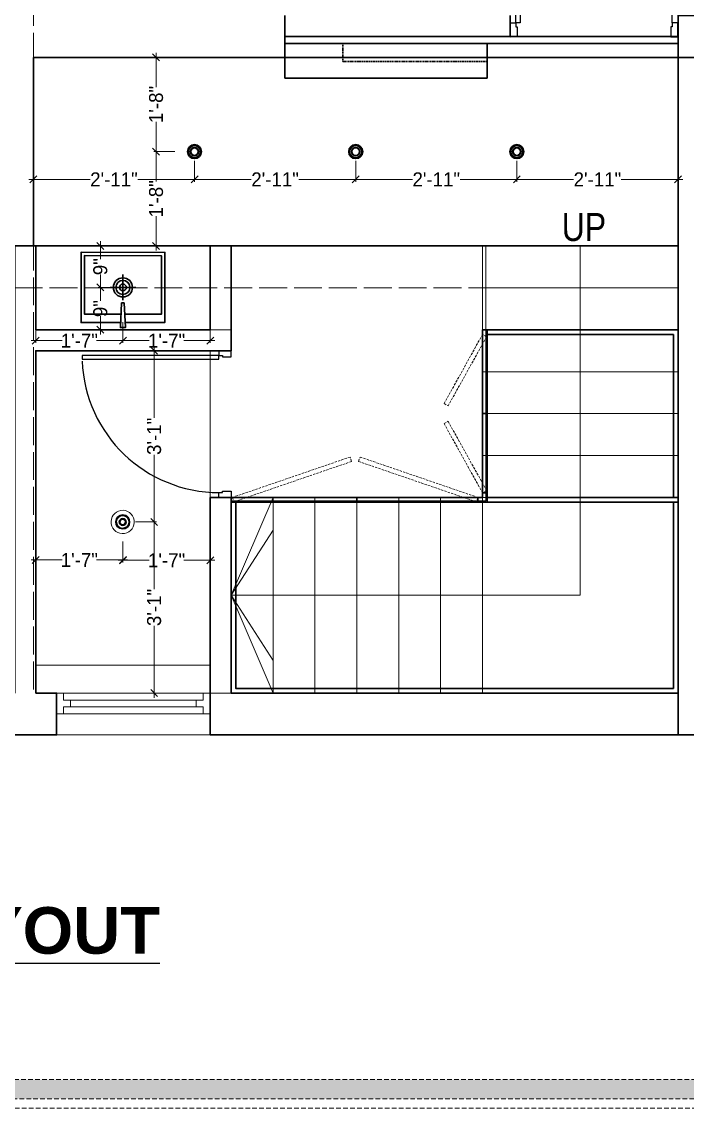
# Model space of a CAD drawing. Header units: millimetres. Extents: x 35877 to 3066687, y -650199 to -40525.
# Drawn here: x 148588.2 to 148731.1, y -181276.2 to -181042.9 of the extents above; entities that cross this region are included whole.
import ezdxf

# ---------------------------------------------------------------- set-up
doc = ezdxf.new("R2010")
doc.units = ezdxf.units.MM
doc.header["$MEASUREMENT"] = 0
doc.header["$PDMODE"] = 35
for name, pattern in [('00 . GROUND FLOOR$0$DASHED', [0.75, 0.5, -0.25]), ('ACAD_ISO02W100', [15, 12, -3]), ('DASHED', [0.75, 0.5, -0.25]), ('DASHED2', [0.375, 0.25, -0.125]), ('DASHEDX2', [1.5, 1, -0.5])]:
    doc.linetypes.add(name, pattern=pattern)
doc.layers.get('Defpoints').update_dxf_attribs({"color": 220})
for name, color, linetype in [('AR DOOR', 40, 'Continuous'), ('AR ELE-5', 134, 'Continuous'), ('GROUND FLOOR  ( Text )', 251, 'Continuous')]:
    doc.layers.add(name, color=color, linetype=linetype)
for name, color, linetype, lineweight in [('COLUMN', 1, 'Continuous', 30), ('Dimension', 10, 'DASHEDX2', 20), ('Electrical', 84, 'Continuous', 30), ('FURNITURE', 32, 'Continuous', 9), ('furniture dimensions', 1, 'DASHED', 0), ('GROUND FLOOR', 7, 'Continuous', 9), ('GROUND FLOOR  ( PLINE )', 251, 'Continuous', 30), ('GROUND FLOOR ( DW_RAIL )', 7, 'Continuous', 9), ('GROUND FLOOR ( STAIR )', 251, 'Continuous', 9), ('Labelling', 1, 'Continuous', 25), ('NAME PLATE', 7, 'Continuous', 25), ('wall', 7, 'Continuous', 30)]:
    doc.layers.add(name, color=color, linetype=linetype, lineweight=lineweight)
doc.styles.add('Arial', font='arial.ttf')
doc.styles.add('century g', font='GOTHIC.TTF')
doc.styles.add("Cn_BT_0'-0", font='swissc.ttf')
doc.dimstyles.new('Archana', dxfattribs={"dimtxt": 2, "dimasz": 0.75, "dimexe": 0.5, "dimexo": 0.5, "dimgap": 0, "dimtad": 0, "dimzin": 0, "dimdsep": 46, "dimlunit": 4, "dimtxsty": 'century g', "dimblk": 'OBLIQUE', "dimcen": 0, "dimdle": 1, "dimclrd": 256, "dimclre": 256, "dimclrt": 256, "dimadec": 0, "dimazin": 0, "dimtfac": 1, "dimtofl": 0, "dimtmove": 1, "dimatfit": 3, "dimfxl": 1, "dimfxlon": 1, "dimtolj": 1, "dimtzin": 0, "dimlwd": -1, "dimlwe": -1, "dimarcsym": 0})

# ---------------------------------------------------------------- blocks, each defined once
blk = doc.blocks.new('*U18')
for points in [[(0, 0), (0, 1120), (-30, 1120), (-30, 0)], [(40, 0), (0, 0), (0, -30), (-10, -30), (-10, -100), (40, -100)], [(-1160, 0), (-1120, 0), (-1120, -30), (-1110, -30), (-1110, -100), (-1160, -100)]]:
    blk.add_lwpolyline(points, close=True)
at = {"layer": 'AR ELE-5', "linetype": 'ByBlock', "ltscale": 15}
blk.add_arc((1.6, -0.7), 1121.6, 92.37301, 179.96526, dxfattribs=at)
blk = doc.blocks.new('*U20')
for points in [[(0, 0), (0, 1120), (30, 1120), (30, 0)], [(-40, 0), (0, 0), (0, -30), (10, -30), (10, -100), (-40, -100)], [(1160, 0), (1120, 0), (1120, -30), (1110, -30), (1110, -100), (1160, -100)]]:
    blk.add_lwpolyline(points, close=True)
at = {"layer": 'AR ELE-5', "linetype": 'ByBlock', "ltscale": 15}
blk.add_arc((-1.6, -0.7), 1121.6, 0.03474, 87.62699, dxfattribs=at)
blk = doc.blocks.new('_Oblique')
at = {"layer": 'wall', "color": 0, "lineweight": -2}
blk.add_line((-0.5, -0.5), (0.5, 0.5), dxfattribs=at)
blk = doc.blocks.new('*D534')
at = {"layer": 'Defpoints', "color": 0, "linetype": 'Continuous', "lineweight": 0, "transparency": 16777216}
for p in [(148625.28, -181070.76, -0.01), (148590.66, -181077.9, -0.01), (148625.28, -181076.71)]:
    blk.add_point(p, dxfattribs=at)
at = {"layer": 'furniture dimensions', "color": 5, "linetype": 'Continuous', "transparency": 16777216}
for p, q in [((148625.28, -181072.71), (148625.28, -181077.21)), ((148589.66, -181076.71), (148602.85, -181076.71)), ((148626.28, -181076.71), (148613.08, -181076.71))]:
    blk.add_line(p, q, dxfattribs=at)
at = {"layer": 'furniture dimensions', "color": 5, "linetype": 'ByBlock', "transparency": 16777216}
blk.add_line((148590.66, -181077.4), (148590.66, -181076.21), dxfattribs=at)
at = {"layer": 'furniture dimensions', "color": 5, "linetype": 'Continuous', "transparency": 16777216, "xscale": 1.5, "yscale": 1.5, "zscale": 1.5, "rotation": 180}
blk.add_blockref('_Oblique', (148590.66, -181076.71), dxfattribs=at)
at = {"layer": 'furniture dimensions', "color": 5, "linetype": 'Continuous', "transparency": 16777216, "xscale": 1.5, "yscale": 1.5, "zscale": 1.5}
blk.add_blockref('_Oblique', (148625.28, -181076.71), dxfattribs=at)
at = {"layer": 'furniture dimensions', "linetype": 'Continuous', "lineweight": 0, "transparency": 16777216, "insert": (148607.97, -181076.71), "char_height": 3, "attachment_point": 5, "style": 'century g'}
blk.add_mtext('\\A1;2\'-11"', dxfattribs=at)
blk = doc.blocks.new('*D535')
at = {"layer": 'Defpoints', "color": 0, "linetype": 'Continuous', "lineweight": 0, "transparency": 16777216}
for p in [(148625.28, -181070.76, -0.01), (148659.91, -181070.76, -0.01), (148659.91, -181076.71)]:
    blk.add_point(p, dxfattribs=at)
at = {"layer": 'furniture dimensions', "color": 5, "linetype": 'ByBlock', "transparency": 16777216}
blk.add_line((148625.28, -181072.71), (148625.28, -181077.21), dxfattribs=at)
at = {"layer": 'furniture dimensions', "color": 5, "linetype": 'Continuous', "transparency": 16777216}
for p, q in [((148659.91, -181072.71), (148659.91, -181077.21)), ((148624.28, -181076.71), (148637.48, -181076.71)), ((148660.91, -181076.71), (148647.71, -181076.71))]:
    blk.add_line(p, q, dxfattribs=at)
at = {"layer": 'furniture dimensions', "color": 5, "linetype": 'Continuous', "transparency": 16777216, "xscale": 1.5, "yscale": 1.5, "zscale": 1.5, "rotation": 180}
blk.add_blockref('_Oblique', (148625.28, -181076.71), dxfattribs=at)
at = {"layer": 'furniture dimensions', "color": 5, "linetype": 'Continuous', "transparency": 16777216, "xscale": 1.5, "yscale": 1.5, "zscale": 1.5}
blk.add_blockref('_Oblique', (148659.91, -181076.71), dxfattribs=at)
at = {"layer": 'furniture dimensions', "linetype": 'Continuous', "lineweight": 0, "transparency": 16777216, "insert": (148642.59, -181076.71), "char_height": 3, "attachment_point": 5, "style": 'century g'}
blk.add_mtext('\\A1;2\'-11"', dxfattribs=at)
blk = doc.blocks.new('*D536')
at = {"layer": 'Defpoints', "color": 0, "linetype": 'Continuous', "lineweight": 0, "transparency": 16777216}
for p in [(148659.91, -181070.76, -0.01), (148694.53, -181070.76, -0.01), (148694.53, -181076.71)]:
    blk.add_point(p, dxfattribs=at)
at = {"layer": 'furniture dimensions', "color": 5, "linetype": 'ByBlock', "transparency": 16777216}
blk.add_line((148659.91, -181072.71), (148659.91, -181077.21), dxfattribs=at)
at = {"layer": 'furniture dimensions', "color": 5, "linetype": 'Continuous', "transparency": 16777216}
for p, q in [((148694.53, -181072.71), (148694.53, -181077.21)), ((148658.91, -181076.71), (148672.1, -181076.71)), ((148695.53, -181076.71), (148682.33, -181076.71))]:
    blk.add_line(p, q, dxfattribs=at)
at = {"layer": 'furniture dimensions', "color": 5, "linetype": 'Continuous', "transparency": 16777216, "xscale": 1.5, "yscale": 1.5, "zscale": 1.5, "rotation": 180}
blk.add_blockref('_Oblique', (148659.91, -181076.71), dxfattribs=at)
at = {"layer": 'furniture dimensions', "color": 5, "linetype": 'Continuous', "transparency": 16777216, "xscale": 1.5, "yscale": 1.5, "zscale": 1.5}
blk.add_blockref('_Oblique', (148694.53, -181076.71), dxfattribs=at)
at = {"layer": 'furniture dimensions', "linetype": 'Continuous', "lineweight": 0, "transparency": 16777216, "insert": (148677.22, -181076.71), "char_height": 3, "attachment_point": 5, "style": 'century g'}
blk.add_mtext('\\A1;2\'-11"', dxfattribs=at)
blk = doc.blocks.new('*D537')
at = {"layer": 'Defpoints', "color": 0, "linetype": 'Continuous', "lineweight": 0, "transparency": 16777216}
for p in [(148694.53, -181070.76, -0.01), (148729.16, -181070.76, -0.01), (148729.16, -181076.71)]:
    blk.add_point(p, dxfattribs=at)
at = {"layer": 'furniture dimensions', "color": 5, "linetype": 'ByBlock', "transparency": 16777216}
blk.add_line((148694.53, -181072.71), (148694.53, -181077.21), dxfattribs=at)
at = {"layer": 'furniture dimensions', "color": 5, "linetype": 'Continuous', "transparency": 16777216}
for p, q in [((148729.16, -181072.71), (148729.16, -181077.21)), ((148693.53, -181076.71), (148706.73, -181076.71)), ((148730.16, -181076.71), (148716.96, -181076.71))]:
    blk.add_line(p, q, dxfattribs=at)
at = {"layer": 'furniture dimensions', "color": 5, "linetype": 'Continuous', "transparency": 16777216, "xscale": 1.5, "yscale": 1.5, "zscale": 1.5, "rotation": 180}
blk.add_blockref('_Oblique', (148694.53, -181076.71), dxfattribs=at)
at = {"layer": 'furniture dimensions', "color": 5, "linetype": 'Continuous', "transparency": 16777216, "xscale": 1.5, "yscale": 1.5, "zscale": 1.5}
blk.add_blockref('_Oblique', (148729.16, -181076.71), dxfattribs=at)
at = {"layer": 'furniture dimensions', "linetype": 'Continuous', "lineweight": 0, "transparency": 16777216, "insert": (148711.84, -181076.71), "char_height": 3, "attachment_point": 5, "style": 'century g'}
blk.add_mtext('\\A1;2\'-11"', dxfattribs=at)
blk = doc.blocks.new('*D538')
at = {"layer": 'Defpoints', "color": 0, "linetype": 'Continuous', "lineweight": 0, "transparency": 16777216}
for p in [(148609.9, -181099.91, -0.01), (148605.05, -181109.01), (148609.9, -181109.01, -0.01)]:
    blk.add_point(p, dxfattribs=at)
at = {"layer": 'furniture dimensions', "color": 5, "linetype": 'Continuous', "transparency": 16777216}
for p, q in [((148605.05, -181098.91), (148605.05, -181102.81)), ((148605.05, -181110.01), (148605.05, -181106.11)), ((148609.05, -181109.01), (148604.55, -181109.01))]:
    blk.add_line(p, q, dxfattribs=at)
at = {"layer": 'furniture dimensions', "color": 5, "linetype": 'ByBlock', "transparency": 16777216}
blk.add_line((148609.05, -181099.91), (148604.55, -181099.91), dxfattribs=at)
at = {"layer": 'furniture dimensions', "color": 5, "linetype": 'Continuous', "transparency": 16777216, "xscale": 1.5, "yscale": 1.5, "zscale": 1.5}
for p, rotation in [((148605.05, -181099.91), 90), ((148605.05, -181109.01), 270)]:
    blk.add_blockref('_Oblique', p, dxfattribs=dict(at, rotation=rotation))
at = {"layer": 'furniture dimensions', "linetype": 'Continuous', "lineweight": 0, "transparency": 16777216, "insert": (148605.05, -181104.46), "char_height": 3, "attachment_point": 5, "rotation": 90, "style": 'century g'}
blk.add_mtext('\\A1;9"', dxfattribs=at)
blk = doc.blocks.new('*D539')
at = {"layer": 'Defpoints', "color": 0, "linetype": 'Continuous', "lineweight": 0, "transparency": 16777216}
for p in [(148605.05, -181091.01), (148609.91, -181091.01, -0.01), (148609.9, -181099.91, -0.01)]:
    blk.add_point(p, dxfattribs=at)
at = {"layer": 'furniture dimensions', "color": 5, "linetype": 'Continuous', "transparency": 16777216}
for p, q in [((148605.05, -181090.01), (148605.05, -181093.81)), ((148609.05, -181091.01), (148604.55, -181091.01)), ((148605.05, -181100.91), (148605.05, -181097.11))]:
    blk.add_line(p, q, dxfattribs=at)
at = {"layer": 'furniture dimensions', "color": 5, "linetype": 'ByBlock', "transparency": 16777216}
blk.add_line((148609.05, -181099.91), (148604.55, -181099.91), dxfattribs=at)
at = {"layer": 'furniture dimensions', "color": 5, "linetype": 'Continuous', "transparency": 16777216, "xscale": 1.5, "yscale": 1.5, "zscale": 1.5}
for p, rotation in [((148605.05, -181091.01), 90), ((148605.05, -181099.91), 270)]:
    blk.add_blockref('_Oblique', p, dxfattribs=dict(at, rotation=rotation))
at = {"layer": 'furniture dimensions', "linetype": 'Continuous', "lineweight": 0, "transparency": 16777216, "insert": (148605.05, -181095.46), "char_height": 3, "attachment_point": 5, "rotation": 90, "style": 'century g'}
blk.add_mtext('\\A1;9"', dxfattribs=at)
blk = doc.blocks.new('*D540')
at = {"layer": 'Defpoints', "color": 0, "linetype": 'Continuous', "lineweight": 0, "transparency": 16777216}
for p in [(148617.03, -181050.51), (148621.78, -181050.51, -0.01), (148625.28, -181070.76, -0.01)]:
    blk.add_point(p, dxfattribs=at)
at = {"layer": 'furniture dimensions', "color": 5, "linetype": 'Continuous', "transparency": 16777216}
for p, q in [((148621.03, -181050.51), (148616.53, -181050.51)), ((148617.03, -181049.51), (148617.03, -181056.91)), ((148617.03, -181071.76), (148617.03, -181064.36))]:
    blk.add_line(p, q, dxfattribs=at)
at = {"layer": 'furniture dimensions', "color": 5, "linetype": 'ByBlock', "transparency": 16777216}
blk.add_line((148621.03, -181070.76), (148616.53, -181070.76), dxfattribs=at)
at = {"layer": 'furniture dimensions', "color": 5, "linetype": 'Continuous', "transparency": 16777216, "xscale": 1.5, "yscale": 1.5, "zscale": 1.5}
for p, rotation in [((148617.03, -181050.51), 90), ((148617.03, -181070.76), 270)]:
    blk.add_blockref('_Oblique', p, dxfattribs=dict(at, rotation=rotation))
at = {"layer": 'furniture dimensions', "linetype": 'Continuous', "lineweight": 0, "transparency": 16777216, "insert": (148617.03, -181060.63), "char_height": 3, "attachment_point": 5, "rotation": 90, "style": 'century g'}
blk.add_mtext('\\A1;1\'-8"', dxfattribs=at)
blk = doc.blocks.new('*D541')
at = {"layer": 'Defpoints', "color": 0, "linetype": 'Continuous', "lineweight": 0, "transparency": 16777216}
for p in [(148625.28, -181070.76, -0.01), (148617.03, -181091.01), (148621.78, -181091.01, -0.01)]:
    blk.add_point(p, dxfattribs=at)
at = {"layer": 'furniture dimensions', "color": 5, "linetype": 'ByBlock', "transparency": 16777216}
blk.add_line((148621.03, -181070.76), (148616.53, -181070.76), dxfattribs=at)
at = {"layer": 'furniture dimensions', "color": 5, "linetype": 'Continuous', "transparency": 16777216}
for p, q in [((148617.03, -181069.76), (148617.03, -181077.16)), ((148617.03, -181092.01), (148617.03, -181084.61)), ((148621.03, -181091.01), (148616.53, -181091.01))]:
    blk.add_line(p, q, dxfattribs=at)
at = {"layer": 'furniture dimensions', "color": 5, "linetype": 'Continuous', "transparency": 16777216, "xscale": 1.5, "yscale": 1.5, "zscale": 1.5}
for p, rotation in [((148617.03, -181070.76), 90), ((148617.03, -181091.01), 270)]:
    blk.add_blockref('_Oblique', p, dxfattribs=dict(at, rotation=rotation))
at = {"layer": 'furniture dimensions', "linetype": 'Continuous', "lineweight": 0, "transparency": 16777216, "insert": (148617.03, -181080.88), "char_height": 3, "attachment_point": 5, "rotation": 90, "style": 'century g'}
blk.add_mtext('\\A1;1\'-8"', dxfattribs=at)
blk = doc.blocks.new('*D565')
at = {"layer": 'Defpoints', "color": 0, "linetype": 'Continuous', "lineweight": 0, "transparency": 16777216}
for p in [(148609.9, -181099.91), (148628.66, -181099.91), (148628.66, -181111.34)]:
    blk.add_point(p, dxfattribs=at)
at = {"layer": 'furniture dimensions', "color": 5, "linetype": 'ByBlock', "transparency": 16777216}
blk.add_line((148609.9, -181107.34), (148609.9, -181111.84), dxfattribs=at)
at = {"layer": 'furniture dimensions', "color": 5, "linetype": 'Continuous', "transparency": 16777216}
for p, q in [((148628.66, -181107.34), (148628.66, -181111.84)), ((148608.9, -181111.34), (148615.56, -181111.34)), ((148629.66, -181111.34), (148623, -181111.34))]:
    blk.add_line(p, q, dxfattribs=at)
at = {"layer": 'furniture dimensions', "color": 5, "linetype": 'Continuous', "transparency": 16777216, "xscale": 1.5, "yscale": 1.5, "zscale": 1.5, "rotation": 180}
blk.add_blockref('_Oblique', (148609.9, -181111.34), dxfattribs=at)
at = {"layer": 'furniture dimensions', "color": 5, "linetype": 'Continuous', "transparency": 16777216, "xscale": 1.5, "yscale": 1.5, "zscale": 1.5}
blk.add_blockref('_Oblique', (148628.66, -181111.34), dxfattribs=at)
at = {"layer": 'furniture dimensions', "linetype": 'Continuous', "lineweight": 0, "transparency": 16777216, "insert": (148619.28, -181111.34), "char_height": 3, "attachment_point": 5, "style": 'century g'}
blk.add_mtext('\\A1;1\'-7"', dxfattribs=at)
blk = doc.blocks.new('*D566')
at = {"layer": 'Defpoints', "color": 0, "linetype": 'Continuous', "lineweight": 0, "transparency": 16777216}
for p in [(148591.16, -181100.01), (148609.9, -181099.91), (148591.16, -181111.34)]:
    blk.add_point(p, dxfattribs=at)
at = {"layer": 'furniture dimensions', "color": 5, "linetype": 'Continuous', "transparency": 16777216}
for p, q in [((148591.16, -181107.34), (148591.16, -181111.84)), ((148590.16, -181111.34), (148596.81, -181111.34)), ((148610.9, -181111.34), (148604.25, -181111.34))]:
    blk.add_line(p, q, dxfattribs=at)
at = {"layer": 'furniture dimensions', "color": 5, "linetype": 'ByBlock', "transparency": 16777216}
blk.add_line((148609.9, -181107.34), (148609.9, -181111.84), dxfattribs=at)
at = {"layer": 'furniture dimensions', "color": 5, "linetype": 'Continuous', "transparency": 16777216, "xscale": 1.5, "yscale": 1.5, "zscale": 1.5, "rotation": 180}
blk.add_blockref('_Oblique', (148591.16, -181111.34), dxfattribs=at)
at = {"layer": 'furniture dimensions', "color": 5, "linetype": 'Continuous', "transparency": 16777216, "xscale": 1.5, "yscale": 1.5, "zscale": 1.5}
blk.add_blockref('_Oblique', (148609.9, -181111.34), dxfattribs=at)
at = {"layer": 'furniture dimensions', "linetype": 'Continuous', "lineweight": 0, "transparency": 16777216, "insert": (148600.53, -181111.34), "char_height": 3, "attachment_point": 5, "style": 'century g'}
blk.add_mtext('\\A1;1\'-7"', dxfattribs=at)
blk = doc.blocks.new('*D994')
at = {"layer": 'Defpoints', "color": 0, "linetype": 'Continuous', "lineweight": 0, "transparency": 16777216}
for p in [(148609.91, -181151.01), (148628.66, -181151.01), (148628.66, -181158.51)]:
    blk.add_point(p, dxfattribs=at)
at = {"layer": 'furniture dimensions', "color": 5, "linetype": 'ByBlock', "transparency": 16777216}
blk.add_line((148609.91, -181154.51), (148609.91, -181159.01), dxfattribs=at)
at = {"layer": 'furniture dimensions', "color": 5, "linetype": 'Continuous', "transparency": 16777216}
for p, q in [((148628.66, -181154.51), (148628.66, -181159.01)), ((148608.91, -181158.51), (148615.56, -181158.51)), ((148629.66, -181158.51), (148623, -181158.51))]:
    blk.add_line(p, q, dxfattribs=at)
at = {"layer": 'furniture dimensions', "color": 5, "linetype": 'Continuous', "transparency": 16777216, "xscale": 1.5, "yscale": 1.5, "zscale": 1.5, "rotation": 180}
blk.add_blockref('_Oblique', (148609.91, -181158.51), dxfattribs=at)
at = {"layer": 'furniture dimensions', "color": 5, "linetype": 'Continuous', "transparency": 16777216, "xscale": 1.5, "yscale": 1.5, "zscale": 1.5}
blk.add_blockref('_Oblique', (148628.66, -181158.51), dxfattribs=at)
at = {"layer": 'furniture dimensions', "linetype": 'Continuous', "lineweight": 0, "transparency": 16777216, "insert": (148619.28, -181158.51), "char_height": 3, "attachment_point": 5, "style": 'century g'}
blk.add_mtext('\\A1;1\'-7"', dxfattribs=at)
blk = doc.blocks.new('*D995')
at = {"layer": 'Defpoints', "color": 0, "linetype": 'Continuous', "lineweight": 0, "transparency": 16777216}
for p in [(148591.16, -181151.01), (148609.91, -181151.01), (148591.16, -181158.44)]:
    blk.add_point(p, dxfattribs=at)
at = {"layer": 'furniture dimensions', "color": 5, "linetype": 'Continuous', "transparency": 16777216}
for p, q in [((148591.16, -181154.44), (148591.16, -181158.94)), ((148590.16, -181158.44), (148596.81, -181158.44)), ((148610.91, -181158.44), (148604.25, -181158.44))]:
    blk.add_line(p, q, dxfattribs=at)
at = {"layer": 'furniture dimensions', "color": 5, "linetype": 'ByBlock', "transparency": 16777216}
blk.add_line((148609.91, -181154.44), (148609.91, -181158.94), dxfattribs=at)
at = {"layer": 'furniture dimensions', "color": 5, "linetype": 'Continuous', "transparency": 16777216, "xscale": 1.5, "yscale": 1.5, "zscale": 1.5, "rotation": 180}
blk.add_blockref('_Oblique', (148591.16, -181158.44), dxfattribs=at)
at = {"layer": 'furniture dimensions', "color": 5, "linetype": 'Continuous', "transparency": 16777216, "xscale": 1.5, "yscale": 1.5, "zscale": 1.5}
blk.add_blockref('_Oblique', (148609.91, -181158.44), dxfattribs=at)
at = {"layer": 'furniture dimensions', "linetype": 'Continuous', "lineweight": 0, "transparency": 16777216, "insert": (148600.53, -181158.44), "char_height": 3, "attachment_point": 5, "style": 'century g'}
blk.add_mtext('\\A1;1\'-7"', dxfattribs=at)
blk = doc.blocks.new('*D996')
at = {"layer": 'Defpoints', "color": 0, "linetype": 'Continuous', "lineweight": 0, "transparency": 16777216}
for p in [(148609.91, -181113.51), (148616.61, -181113.51), (148609.85, -181150.28)]:
    blk.add_point(p, dxfattribs=at)
at = {"layer": 'furniture dimensions', "color": 5, "linetype": 'Continuous', "transparency": 16777216}
for p, q in [((148612.61, -181113.51), (148617.11, -181113.51)), ((148616.61, -181112.51), (148616.61, -181127.95)), ((148616.61, -181151.28), (148616.61, -181135.84))]:
    blk.add_line(p, q, dxfattribs=at)
at = {"layer": 'furniture dimensions', "color": 5, "linetype": 'ByBlock', "transparency": 16777216}
blk.add_line((148612.61, -181150.28), (148617.11, -181150.28), dxfattribs=at)
at = {"layer": 'furniture dimensions', "color": 5, "linetype": 'Continuous', "transparency": 16777216, "xscale": 1.5, "yscale": 1.5, "zscale": 1.5}
for p, rotation in [((148616.61, -181113.51), 90), ((148616.61, -181150.28), 270)]:
    blk.add_blockref('_Oblique', p, dxfattribs=dict(at, rotation=rotation))
at = {"layer": 'furniture dimensions', "linetype": 'Continuous', "lineweight": 0, "transparency": 16777216, "insert": (148616.61, -181131.89), "char_height": 3, "attachment_point": 5, "rotation": 90, "style": 'century g'}
blk.add_mtext('\\A1;3\'-1"', dxfattribs=at)
blk = doc.blocks.new('*D997')
at = {"layer": 'Defpoints', "color": 0, "linetype": 'Continuous', "lineweight": 0, "transparency": 16777216}
for p in [(148609.85, -181150.28), (148609.91, -181187.01), (148616.61, -181187.01)]:
    blk.add_point(p, dxfattribs=at)
at = {"layer": 'furniture dimensions', "color": 5, "linetype": 'ByBlock', "transparency": 16777216}
blk.add_line((148612.61, -181150.28), (148617.11, -181150.28), dxfattribs=at)
at = {"layer": 'furniture dimensions', "color": 5, "linetype": 'Continuous', "transparency": 16777216}
for p, q in [((148616.61, -181149.28), (148616.61, -181164.7)), ((148616.61, -181188.01), (148616.61, -181172.59)), ((148612.61, -181187.01), (148617.11, -181187.01))]:
    blk.add_line(p, q, dxfattribs=at)
at = {"layer": 'furniture dimensions', "color": 5, "linetype": 'Continuous', "transparency": 16777216, "xscale": 1.5, "yscale": 1.5, "zscale": 1.5}
for p, rotation in [((148616.61, -181150.28), 90), ((148616.61, -181187.01), 270)]:
    blk.add_blockref('_Oblique', p, dxfattribs=dict(at, rotation=rotation))
at = {"layer": 'furniture dimensions', "linetype": 'Continuous', "lineweight": 0, "transparency": 16777216, "insert": (148616.61, -181168.64), "char_height": 3, "attachment_point": 5, "rotation": 90, "style": 'century g'}
blk.add_mtext('\\A1;3\'-1"', dxfattribs=at)

msp = doc.modelspace()

# ---------------------------------------------------------------- hatches: boundary and pattern name
at = {"layer": 'Dimension', "true_color": 0xd39e00, "transparency": 33554687}
h = msp.add_hatch(color=42, dxfattribs=at)
h.paths.add_polyline_path([(148410.721, -180862.765), (148410.721, -181274.13), (148995.15, -181274.13), (148995.15, -180862.765)])
h.paths.add_polyline_path([(148414.823, -180866.866), (148991.049, -180866.866), (148991.049, -181270.028), (148414.823, -181270.028)], flags=16)

# ---------------------------------------------------------------- linework, layer by layer
at = {"layer": 'COLUMN', "transparency": 33554687, "elevation": -0.227}
msp.add_lwpolyline([(148744.155, -181041.51), (148744.155, -181050.51), (148729.155, -181050.51), (148729.155, -181041.51)], close=True, dxfattribs=at)
at = {"layer": 'Dimension', "color": 42, "true_color": 0xd39e00, "transparency": 33554687}
for points in [[(148408.671, -180860.714), (148997.201, -180860.714), (148997.201, -181276.181), (148408.671, -181276.181)], [(148410.721, -180862.765), (148995.15, -180862.765), (148995.15, -181274.13), (148410.721, -181274.13)], [(148414.823, -180866.866), (148991.049, -180866.866), (148991.049, -181270.028), (148414.823, -181270.028)]]:
    msp.add_lwpolyline(points, close=True, dxfattribs=at)
at = {"layer": 'Electrical', "transparency": 33554687}
for p, q in [((148609.901, -181097.165, -0.227), (148609.901, -181102.652, -0.227)), ((148612.645, -181099.908, -0.227), (148607.158, -181099.908, -0.227))]:
    msp.add_line(p, q, dxfattribs=at)
at = {"layer": 'Electrical', "color": 18, "ltscale": 8, "true_color": 0x000000, "transparency": 33554687}
for centre, radius in [((148625.28, -181070.76, -0.227), 1.504), ((148659.905, -181070.76, -0.227), 1.504), ((148694.53, -181070.76, -0.227), 1.504), ((148625.28, -181070.76, -0.227), 1.304), ((148625.28, -181070.76, -0.227), 0.904), ((148625.28, -181070.76, -0.227), 0.804), ((148659.905, -181070.76, -0.227), 1.304), ((148659.905, -181070.76, -0.227), 0.904), ((148659.905, -181070.76, -0.227), 0.804), ((148694.53, -181070.76, -0.227), 1.304), ((148694.53, -181070.76, -0.227), 0.904), ((148694.53, -181070.76, -0.227), 0.804)]:
    msp.add_circle(centre, radius, dxfattribs=at)
at = {"layer": 'Electrical', "transparency": 33554687}
for radius in [2.058, 1.5]:
    msp.add_circle((148609.901, -181099.908, -0.227), radius, dxfattribs=at)
at = {"layer": 'Electrical', "color": 5, "lineweight": 5, "ltscale": 8, "transparency": 33554687}
msp.add_ellipse((148609.847, -181150.277, -0.227), major_axis=(1.693, -1.839), ratio=1, start_param=-0.7853982, end_param=5.4977871, dxfattribs=at)
at = {"layer": 'Electrical', "color": 5, "ltscale": 8, "transparency": 33554687}
for major_axis, start_param, end_param in [((1.016, -1.104), -0.7853982, 5.4977871), ((-1.012, -0.931), 0.7853982, 7.0685835), ((-0.544, -0.501), 0.7853982, 7.0685835), ((-0.453, -0.417), 0.7853982, 7.0685835)]:
    msp.add_ellipse((148609.847, -181150.277, -0.227), major_axis=major_axis, ratio=1, start_param=start_param, end_param=end_param, dxfattribs=at)
at = {"layer": 'FURNITURE', "color": 9, "lineweight": 30, "true_color": 0xc7c8ca, "transparency": 33554687}
for p, q in [((148644.655, -181047.51, -0.227), (148644.655, -181054.943, -0.227)), ((148688.155, -181054.943, -0.227), (148688.155, -181047.51, -0.227)), ((148644.655, -181054.943, -0.227), (148688.155, -181054.943, -0.227))]:
    msp.add_line(p, q, dxfattribs=at)
at = {"layer": 'FURNITURE', "color": 9, "lineweight": 30, "ltscale": 0.4, "true_color": 0xc7c8ca, "transparency": 33554687}
for p, q in [((148687.155, -181109.01, -0.227), (148688.155, -181109.01, -0.227)), ((148687.155, -181145.01, -0.227), (148687.155, -181109.01, -0.227)), ((148688.155, -181109.01, -0.227), (148688.155, -181145.01, -0.227)), ((148688.155, -181109.01, -0.227), (148729.155, -181109.01, -0.227)), ((148688.155, -181110.01, -0.227), (148728.155, -181110.01, -0.227)), ((148688.155, -181127.01, -0.227), (148687.155, -181127.01, -0.227)), ((148660.155, -181145.01, -0.227), (148633.155, -181145.01, -0.227)), ((148687.155, -181146.01, -0.227), (148633.155, -181146.01, -0.227)), ((148660.155, -181146.01, -0.227), (148660.155, -181145.01, -0.227)), ((148660.155, -181145.01, -0.227), (148687.155, -181145.01, -0.227)), ((148688.155, -181145.01, -0.227), (148729.155, -181145.01, -0.227)), ((148688.155, -181146.01, -0.227), (148729.155, -181146.01, -0.227))]:
    msp.add_line(p, q, dxfattribs=at)
at = {"layer": 'FURNITURE', "color": 9, "lineweight": 30, "true_color": 0xc7c8ca, "transparency": 33554687, "elevation": -0.227}
for points in [[(148644.655, -181046.01), (148729.155, -181046.01), (148729.155, -181047.51), (148644.655, -181047.51)], [(148610.185, -181103.253), (148609.613, -181103.253), (148609.355, -181108.55), (148610.436, -181108.55)]]:
    msp.add_lwpolyline(points, close=True, dxfattribs=at)
at = {"layer": 'FURNITURE', "color": 9, "linetype": 'DASHED2', "lineweight": 30, "true_color": 0xc7c8ca, "transparency": 33554687, "elevation": -0.227}
msp.add_lwpolyline([(148657.155, -181047.51), (148688.155, -181047.51), (148688.155, -181051.426), (148657.155, -181051.426)], close=True, dxfattribs=at)
at = {"layer": 'FURNITURE', "color": 9, "lineweight": 30, "true_color": 0xc7c8ca, "transparency": 33554687, "elevation": -0.227}
for points in [[(148609.408, -181107.469), (148600.897, -181107.455), (148600.906, -181092.361), (148618.906, -181092.382), (148618.897, -181107.476), (148610.384, -181107.47)], [(148609.496, -181105.669), (148601.618, -181105.655), (148601.625, -181093.082), (148618.185, -181093.101), (148618.178, -181105.675), (148610.299, -181105.67)]]:
    msp.add_lwpolyline(points, dxfattribs=at)
at = {"layer": 'FURNITURE', "color": 9, "lineweight": 30, "ltscale": 0.4, "true_color": 0xc7c8ca, "transparency": 33554687, "elevation": -0.227}
for points in [[(148728.155, -181145.01), (148728.155, -181110.01)], [(148634.155, -181146.01), (148634.155, -181186.01), (148728.155, -181186.01), (148728.155, -181146.01)], [(148688.155, -181145.01), (148688.155, -181146.01), (148686.155, -181146.01), (148686.155, -181145.01), (148687.155, -181145.01)], [(148687.155, -181146.01), (148688.155, -181146.01), (148688.155, -181144.01), (148687.155, -181144.01), (148687.155, -181145.01)]]:
    msp.add_lwpolyline(points, dxfattribs=at)
at = {"layer": 'FURNITURE', "color": 9, "lineweight": 30, "true_color": 0xc7c8ca, "transparency": 33554687}
msp.add_circle((148609.901, -181099.908, -0.227), 0.72, dxfattribs=at)
at = {"layer": 'furniture dimensions', "color": 9, "linetype": 'Continuous', "lineweight": 30, "true_color": 0xc7c8ca, "transparency": 33554687, "elevation": -0.227}
for points in [[(148590.655, -181050.51), (148729.155, -181050.51), (148729.155, -181091.01), (148590.655, -181091.01)], [(148591.155, -181091.01), (148628.655, -181091.01), (148628.655, -181109.01), (148591.155, -181109.01)]]:
    msp.add_lwpolyline(points, close=True, dxfattribs=at)
at = {"layer": 'GROUND FLOOR', "transparency": 33554687}
for p, q in [((148644.655, -181046.01, -0.227), (148644.655, -181041.51, -0.227)), ((148729.155, -181041.51, -0.227), (148729.155, -181196.01, -0.227)), ((148628.655, -181109.01, -0.227), (148628.655, -181091.01, -0.227)), ((148633.155, -181113.51, -0.227), (148633.155, -181091.01, -0.227)), ((148628.655, -181196.01, -0.227), (148628.655, -181113.51, -0.227)), ((148633.155, -181187.01, -0.227), (148633.155, -181145.01, -0.227)), ((148729.155, -181187.01, -0.227), (148595.655, -181187.01, -0.227)), ((148828.155, -181196.01, -0.227), (148427.655, -181196.01, -0.227))]:
    msp.add_line(p, q, dxfattribs=at)
at = {"layer": 'GROUND FLOOR', "color": 5, "transparency": 33554687}
msp.add_line((148633.155, -181113.51, -0.227), (148591.155, -181113.51, -0.227), dxfattribs=at)
at = {"layer": 'GROUND FLOOR', "transparency": 33554687, "elevation": -0.227}
msp.add_lwpolyline([(148687.155, -181091.01), (148687.155, -181145.01), (148633.155, -181145.01)], dxfattribs=at)
at = {"layer": 'GROUND FLOOR  ( PLINE )', "transparency": 33554687}
for p, q in [((148644.655, -181046.01, -0.227), (148644.655, -181041.51, -0.227)), ((148693.117, -181041.51, -0.227), (148693.117, -181046.077, -0.227)), ((148644.655, -181046.01, -0.227), (148693.117, -181046.077, -0.227))]:
    msp.add_line(p, q, dxfattribs=at)
at = {"layer": 'GROUND FLOOR  ( PLINE )', "lineweight": 0, "transparency": 33554687}
msp.add_line((148628.655, -181181.01, -0.227), (148591.155, -181181.01, -0.227), dxfattribs=at)
at = {"layer": 'GROUND FLOOR  ( PLINE )', "transparency": 33554687, "elevation": -0.227}
for points in [[(148733.655, -181173.51), (148762.15, -181173.51), (148762.15, -181178.01), (148733.655, -181178.01), (148733.655, -181196.01), (148729.155, -181196.01), (148729.155, -181041.51), (148757.655, -181041.51), (148757.655, -181046.01), (148744.155, -181046.01)], [(148591.155, -181187.01), (148591.155, -181113.51), (148633.155, -181113.51), (148633.155, -181091.01), (148628.655, -181091.01), (148628.655, -181109.01), (148591.155, -181109.01), (148591.155, -181091.01), (148586.655, -181091.01), (148586.655, -181187.01), (148559.655, -181187.01), (148559.655, -181196.01), (148591.155, -181196.01)], [(148591.155, -181196.01), (148591.155, -181196.01), (148595.655, -181196.01), (148595.655, -181187.01), (148591.155, -181187.01)]]:
    msp.add_lwpolyline(points, dxfattribs=at)
msp.add_lwpolyline([(148729.155, -181187.01), (148633.155, -181187.01), (148633.155, -181145.01), (148628.655, -181145.01), (148628.655, -181196.01), (148729.155, -181196.01)], close=True, dxfattribs=at)
at = {"layer": 'GROUND FLOOR ( DW_RAIL )', "transparency": 33554687, "elevation": -0.227}
msp.add_lwpolyline([(148628.655, -181187.01), (148627.155, -181187.01), (148627.155, -181188.51), (148625.655, -181188.51), (148625.655, -181190.01), (148598.655, -181190.01), (148598.655, -181188.51), (148597.155, -181188.51), (148597.155, -181187.01), (148595.655, -181187.01), (148595.655, -181191.51), (148597.155, -181191.51), (148597.155, -181190.01), (148598.655, -181190.01), (148598.655, -181188.51), (148625.655, -181188.51), (148625.655, -181190.01), (148627.155, -181190.01), (148627.155, -181191.51), (148628.655, -181191.51), (148628.655, -181187.01), (148595.655, -181187.01), (148595.655, -181191.51), (148628.655, -181191.51)], close=True, dxfattribs=at)
at = {"layer": 'GROUND FLOOR ( STAIR )', "transparency": 33554687}
for p, q in [((148729.155, -181091.01, -0.227), (148687.155, -181091.01, -0.227)), ((148687.155, -181091.01, -0.227), (148687.155, -181187.01, -0.227)), ((148729.155, -181100.01, -0.227), (148687.155, -181100.01, -0.227)), ((148729.155, -181109.01, -0.227), (148687.155, -181109.01, -0.227)), ((148729.155, -181118.01, -0.227), (148687.155, -181118.01, -0.227)), ((148729.155, -181127.01, -0.227), (148687.155, -181127.01, -0.227)), ((148729.155, -181136.01, -0.227), (148687.155, -181136.01, -0.227)), ((148729.155, -181145.01, -0.227), (148633.155, -181145.01, -0.227)), ((148642.155, -181145.01, -0.227), (148642.155, -181187.01, -0.227)), ((148651.155, -181145.01, -0.227), (148651.155, -181187.01, -0.227)), ((148660.155, -181145.01, -0.227), (148660.155, -181187.01, -0.227)), ((148669.155, -181145.01, -0.227), (148669.155, -181187.01, -0.227)), ((148678.155, -181145.01, -0.227), (148678.155, -181187.01, -0.227))]:
    msp.add_line(p, q, dxfattribs=at)
at = {"layer": 'GROUND FLOOR ( STAIR )', "color": 5, "linetype": 'ACAD_ISO02W100', "ltscale": 0.7, "transparency": 33554687}
msp.add_line((148633.155, -181109.01, -0.227), (148591.155, -181109.01, -0.227), dxfattribs=at)
at = {"layer": 'GROUND FLOOR ( STAIR )', "color": 9, "linetype": 'DASHEDX2', "true_color": 0xc7c8ca, "transparency": 33554687}
for p, q in [((148729.155, -181109.01, -0.227), (148687.155, -181109.01, -0.227)), ((148729.155, -181145.01, -0.227), (148633.155, -181145.01, -0.227))]:
    msp.add_line(p, q, dxfattribs=at)
at = {"layer": 'GROUND FLOOR ( STAIR )', "transparency": 33554687, "elevation": -0.227}
msp.add_lwpolyline([(148633.155, -181166.01), (148642.155, -181145.01), (148642.155, -181152.01), (148633.155, -181166.01), (148642.155, -181187.01), (148642.155, -181180.01), (148633.155, -181166.01), (148708.155, -181166.01), (148708.155, -181091.01)], dxfattribs=at)
msp.add_lwpolyline([(148633.155, -181145.01), (148687.155, -181145.01), (148687.155, -181091.01), (148687.855, -181091.01), (148687.855, -181145.71), (148633.155, -181145.71)], close=True, dxfattribs=at)
at = {"layer": 'GROUND FLOOR ( STAIR )', "color": 9, "linetype": '00 . GROUND FLOOR$0$DASHED', "lineweight": 5, "true_color": 0xc7c8ca, "transparency": 33554687, "elevation": -0.227}
for points in [[(148688.029, -181110.496), (148687.155, -181110.01), (148678.897, -181124.869), (148679.771, -181125.355)], [(148688.029, -181143.524), (148687.155, -181144.01), (148678.897, -181129.151), (148679.771, -181128.665)], [(148633.729, -181145.956), (148659.034, -181137.283), (148658.71, -181136.337), (148633.405, -181145.01)], [(148685.831, -181145.956), (148660.526, -181137.283), (148660.85, -181136.337), (148686.155, -181145.01)]]:
    msp.add_lwpolyline(points, close=True, dxfattribs=at)
at = {"layer": 'Labelling', "color": 251, "linetype": 'ACAD_ISO02W100', "lineweight": 0, "ltscale": 0.5, "true_color": 0x636466, "transparency": 33554687}
for p, q in [((148590.655, -181186.259, -0.227), (148590.655, -180912.51, -0.227)), ((148590.655, -181050.51, -0.227), (148729.155, -181050.51, -0.227)), ((148591.155, -181091.01, -0.227), (148729.155, -181091.01, -0.227)), ((148586.655, -181100.01, -0.227), (148729.155, -181100.01, -0.227))]:
    msp.add_line(p, q, dxfattribs=at)

# ---------------------------------------------------------------- block references
at = {"layer": 'AR DOOR', "linetype": 'ByBlock', "lineweight": -2, "transparency": 33554687, "extrusion": (0, 0, -1), "xscale": -0.02999999999997555, "yscale": 0.02999999999997555, "zscale": -0.02999999999997555}
msp.add_blockref('*U20', (-148694.317, -181043.077, 0.227), dxfattribs=at)
at = {"layer": 'AR DOOR', "linetype": 'ByBlock', "lineweight": -2, "transparency": 33554687, "extrusion": (0, 0, -1), "xscale": -0.02624999999989069, "yscale": 0.02624999999989069, "zscale": -0.02624999999989069, "rotation": 270}
msp.add_blockref('*U18', (-148630.53, -181114.56, 0.227), dxfattribs=at)

# ---------------------------------------------------------------- texts
at = {"layer": 'GROUND FLOOR  ( Text )', "transparency": 33554687, "insert": (148708.943, -181086.984, -0.227), "char_height": 6, "attachment_point": 5, "style": "Cn_BT_0'-0"}
msp.add_mtext('UP', dxfattribs=at)
at = {"layer": 'NAME PLATE', "color": 1, "transparency": 33554687, "insert": (148553.82, -181238.062, -0.103), "char_height": 10, "attachment_point": 5, "style": 'Arial'}
msp.add_mtext_dynamic_manual_height_columns('{\\fArial|b1|i0|c0|p34;\\LLIGHTING LAYOUT}', width=294.14242, gutter_width=1, heights=[0], dxfattribs=at)

# ---------------------------------------------------------------- dimensions: what is measured, and where the dimension line sits
at = {"layer": 'furniture dimensions', "color": 5, "linetype": 'Continuous', "lineweight": 0, "transparency": 33554687}
for base, p1, p2, picture, middle in [((148617.033, -181050.51, -0.221), (148625.28, -181070.76, -0.227), (148621.78, -181050.51, -0.227), '*D540', (148617.033, -181060.635, -0.221)), ((148617.033, -181091.01, -0.221), (148625.28, -181070.76, -0.227), (148621.78, -181091.01, -0.227), '*D541', (148617.033, -181080.885, -0.221)), ((148605.05, -181091.01, -0.221), (148609.901, -181099.908, -0.227), (148609.905, -181091.01, -0.227), '*D539', (148605.05, -181095.459, -0.221)), ((148605.05, -181109.01, -0.221), (148609.901, -181099.908, -0.227), (148609.901, -181109.01, -0.227), '*D538', (148605.05, -181104.459, -0.221)), ((148616.609, -181113.51, -0.227), (148609.847, -181150.277, -0.227), (148609.905, -181113.51, -0.227), '*D996', (148616.609, -181131.893, -0.227)), ((148616.609, -181187.01, -0.227), (148609.847, -181150.277, -0.227), (148609.905, -181187.01, -0.227), '*D997', (148616.609, -181168.643, -0.227))]:
    dim = msp.add_linear_dim(base=base, p1=p1, p2=p2, angle=90, dimstyle='Archana', override={"dimtxt": 3, "dimasz": 1.5, "dimdec": 0, "dimclrd": 5, "dimclre": 5, "dimfxl": 4}, dxfattribs=at)
    dim.commit()
    dim.dimension.update_dxf_attribs({"geometry": picture, "text_midpoint": middle})
for base, p1, p2, picture, middle in [((148625.28, -181076.714, -0.221), (148590.655, -181077.904, -0.227), (148625.28, -181070.76, -0.227), '*D534', (148607.968, -181076.714, -0.221)), ((148659.905, -181076.714, -0.221), (148625.28, -181070.76, -0.227), (148659.905, -181070.76, -0.227), '*D535', (148642.593, -181076.714, -0.221)), ((148694.53, -181076.714, -0.221), (148659.905, -181070.76, -0.227), (148694.53, -181070.76, -0.227), '*D536', (148677.218, -181076.714, -0.221)), ((148729.155, -181076.714, -0.221), (148694.53, -181070.76, -0.227), (148729.155, -181070.76, -0.227), '*D537', (148711.843, -181076.714, -0.221)), ((148591.155, -181111.342, -0.227), (148609.901, -181099.908, -0.227), (148591.155, -181100.01, -0.227), '*D566', (148600.528, -181111.342, -0.227)), ((148628.655, -181111.342, -0.227), (148609.901, -181099.908, -0.227), (148628.655, -181099.908, -0.227), '*D565', (148619.278, -181111.342, -0.227)), ((148591.155, -181158.441, -0.227), (148609.905, -181151.015, -0.227), (148591.155, -181151.015, -0.227), '*D995', (148600.53, -181158.441, -0.227)), ((148628.655, -181158.508, -0.227), (148609.905, -181151.015, -0.227), (148628.655, -181151.015, -0.227), '*D994', (148619.28, -181158.508, -0.227))]:
    dim = msp.add_linear_dim(base=base, p1=p1, p2=p2, dimstyle='Archana', override={"dimtxt": 3, "dimasz": 1.5, "dimdec": 0, "dimclrd": 5, "dimclre": 5, "dimfxl": 4}, dxfattribs=at)
    dim.commit()
    dim.dimension.update_dxf_attribs({"geometry": picture, "text_midpoint": middle})

doc.saveas('drawing.dxf')
